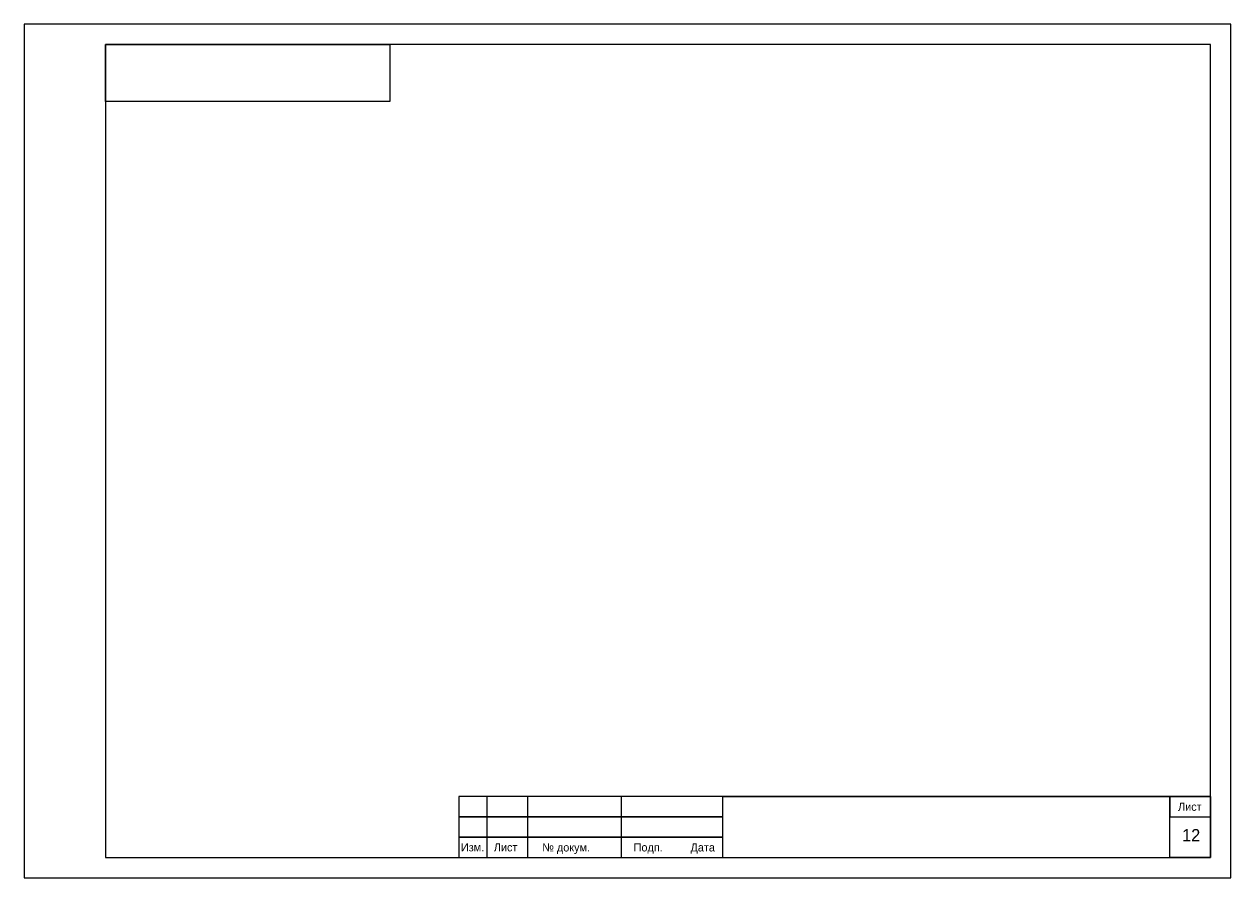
# Model space of a CAD drawing. Header units: millimetres. Extents: x -171 to 3674, y -1112 to 795.
# Drawn here: x 1619.4 to 1916.4, y -1112.4 to -902.4 of the extents above; entities that cross this region are included whole.
import ezdxf

# ---------------------------------------------------------------- set-up
doc = ezdxf.new("R2010")
doc.units = ezdxf.units.MM
doc.layers.add('РАМКА', color=7, linetype='Continuous', lineweight=30)
doc.styles.get("Standard").update_dxf_attribs({"font": 'cad2win.shx'})

msp = doc.modelspace()

# ---------------------------------------------------------------- linework, layer by layer
at = {"layer": 'РАМКА'}
for p, q in [((1911.4, -907.44), (1639.4, -907.44)), ((1639.4, -907.44), (1639.4, -1107.44)), ((1911.4, -1107.44), (1911.4, -907.44)), ((1639.4, -1107.44), (1911.4, -1107.44)), ((1726.4, -1107.44), (1911.4, -1107.44)), ((1726.4, -1107.44), (1911.4, -1107.44)), ((1726.4, -1107.44), (1911.4, -1107.44))]:
    msp.add_line(p, q, dxfattribs=at)
at = {"layer": 'РАМКА', "lineweight": 35}
msp.add_line((1791.4, -1092.44), (1911.4, -1092.44), dxfattribs=at)
at = {"layer": 'РАМКА'}
for points in [[(1916.4, -902.44), (1619.4, -902.44), (1619.4, -1112.44), (1916.4, -1112.44)], [(1709.4, -907.44), (1709.4, -921.44), (1639.4, -921.44), (1639.4, -907.44)], [(1726.4, -1107.44), (1743.4, -1107.44), (1743.37, -1092.44), (1726.37, -1092.44)], [(1726.4, -1097.44), (1791.4, -1097.44), (1791.4, -1092.44), (1726.4, -1092.44)], [(1726.4, -1107.44), (1733.4, -1107.44), (1733.4, -1092.44), (1726.4, -1092.44)], [(1726.4, -1107.44), (1766.4, -1107.44), (1766.4, -1092.44), (1726.4, -1092.44)], [(1911.4, -1107.44), (1901.4, -1107.44), (1901.4, -1092.44), (1911.4, -1092.44)], [(1911.4, -1092.44), (1901.4, -1092.44), (1901.4, -1097.44), (1911.4, -1097.44)], [(1726.4, -1102.44), (1791.4, -1102.44), (1791.4, -1097.44), (1726.4, -1097.44)], [(1726.4, -1107.44), (1791.4, -1107.44), (1791.4, -1102.44), (1726.4, -1102.44)]]:
    msp.add_lwpolyline(points, close=True, dxfattribs=at)

# ---------------------------------------------------------------- texts
for s, height, p in [('Лист', 2, (1903.4, -1095.94)), ('12', 3, (1904.4, -1103.44)), ('Изм.', 2, (1726.9, -1105.92)), ('Лист', 2, (1734.99, -1105.93)), ('№ докум.', 2, (1746.92, -1105.95)), ('Подп.', 2, (1769.4, -1105.94)), ('Дата', 2, (1783.4, -1105.94))]:
    msp.add_text(s, height=height, dxfattribs=at).set_placement(p)

doc.saveas('drawing.dxf')
